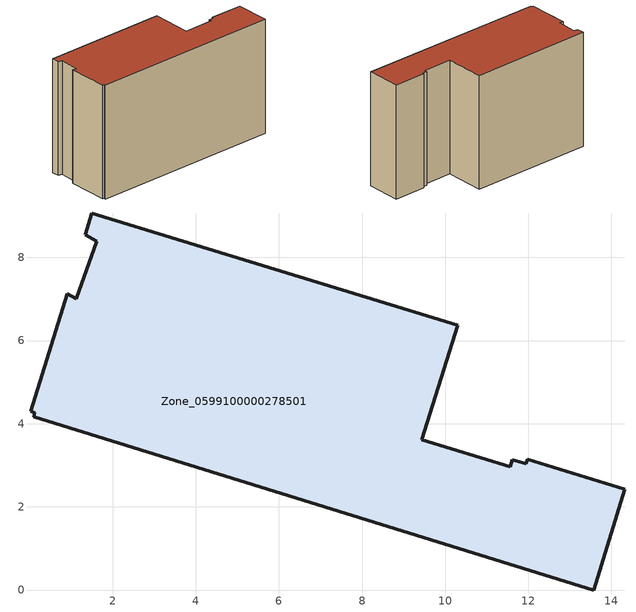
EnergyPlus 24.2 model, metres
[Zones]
Zone_0599100000278501
 floor ground (C_G): 0.1,4.17 0.13,4.26 0.03,4.29 0.9,7.13 1.12,7.01 1.62,8.39 1.34,8.54 1.5,9.07 10.3,6.37 9.44,3.61 11.56,2.96 11.61,3.14 11.95,3.04 11.98,3.15 14.32,2.42 13.58,0 z0
 wall outside (C_F): 13.58,0 14.32,2.42 11.98,3.15 11.95,3.04 11.61,3.14 11.56,2.96 9.44,3.61 10.3,6.37 1.5,9.07 1.34,8.54 1.62,8.39 1.12,7.01 0.9,7.13 0.03,4.29 0.13,4.26 0.1,4.17 13.58,0 z0:8.46
 roof outside (C_R): 1.62,8.39 1.12,7.01 0.9,7.13 0.03,4.29 0.13,4.26 0.1,4.17 13.58,0 14.32,2.42 11.98,3.15 11.95,3.04 11.61,3.14 11.56,2.96 9.44,3.61 10.3,6.37 1.5,9.07 1.34,8.54 z8.46
[BUILDING]
Pand.0599100000278501: North Axis=0; Terrain=City; Loads Convergence Tolerance Value=0.04; Temperature Convergence Tolerance Value=0.4; Solar Distribution=FullExterior; Maximum Number of Warmup Days=25; Minimum Number of Warmup Days=1
[Site:Location]
Rotterdam.The.Hague.AP_ZH_NLD Design_Conditions: Latitude=51.96; Longitude=4.45; Time Zone=1; Elevation=-4.5
[SITE:GROUNDTEMPERATURE:BUILDINGSURFACE]
18, 18, 18, 18, 18, 18, 18, 18, 18, 18, 18, 18
[MATERIAL] Thermal Absorptance=0.9; Solar Absorptance=0.7; Visible Absorptance=0.7
Name | Roughness | Thickness | Conductivity | Density | Specific Heat
G.TI.1975-1991 | MediumSmooth | 0.15 | 0.288461 | 540 | 1210
F.TI.1975-1991 | Rough | 0.3 | 0.230769 | 1920 | 840
R.TI.1975-1991 | MediumRough | 0.2 | 0.153846 | 1500 | 1000
[CONSTRUCTION]
C_G: G.TI.1975-1991
C_F: F.TI.1975-1991
C_R: R.TI.1975-1991
[ZONE]
Zone_0599100000278501: Type=1; Multiplier=1; Ceiling Height=Autocalculate; Volume=Autocalculate; Floor Area=autocalculate; Part of Total Floor Area=Yes
[ZONEINFILTRATION:DESIGNFLOWRATE]
Infil_Zone_0599100000278501: Zone or ZoneList or Space or SpaceList=Zone_0599100000278501; Schedule=AlwaysOn; Design Flow Rate Calculation Method=Flow/Area; Flow Rate per Floor Area=0.003; Constant Term Coefficient=1; Temperature Term Coefficient=0; Velocity Term Coefficient=0; Velocity Squared Term Coefficient=0
[HVACTEMPLATE:ZONE:IDEALLOADSAIRSYSTEM]
Zone_0599100000278501: Maximum Heating Supply Air Temperature=50; Minimum Cooling Supply Air Temperature=13; Maximum Heating Supply Air Humidity Ratio=0.0156; Minimum Cooling Supply Air Humidity Ratio=0.0077; Heating Limit=NoLimit; Cooling Limit=NoLimit; Dehumidification Control Type=ConstantSensibleHeatRatio; Cooling Sensible Heat Ratio=0.7; Dehumidification Setpoint=60; Humidification Control Type=None; Humidification Setpoint=30; Outdoor Air Method=None; Outdoor Air Flow Rate per Person=0.00944; Outdoor Air Flow Rate per Zone Floor Area=0; Outdoor Air Flow Rate per Zone=0; Demand Controlled Ventilation Type=None; Outdoor Air Economizer Type=NoEconomizer; Heat Recovery Type=None; Sensible Heat Recovery Effectiveness=0.7; Latent Heat Recovery Effectiveness=0.65
[ZONECONTROL:THERMOSTAT]
ThermostatControl_Zone_0599100000278501: Zone or ZoneList=Zone_0599100000278501; Control Type Schedule=DualSetpointControlType; Control 1=Thermostat_Zone_0599100000278501; Temperature Difference Between Cutout And Setpoint=0
[THERMOSTATSETPOINT:DUALSETPOINT]
Thermostat_Zone_0599100000278501: Heating Setpoint Temperature Schedule=HeatingSetpoint_Zone_0599100000278501; Cooling Setpoint Temperature Schedule=CoolingSetpoint_Zone_0599100000278501
[SCHEDULE:COMPACT]
HeatingSetpoint_Zone_0599100000278501: Through: 12/31, For: AllDays, Until: 24:00, 21
CoolingSetpoint_Zone_0599100000278501: Through: 12/31, For: AllDays, Until: 24:00, 24
DualSetpointControlType: Through: 12/31, For: AllDays, Until: 24:00, 4
AlwaysOn: Through: 12/31, For: AllDays, Until: 24:00, 1
